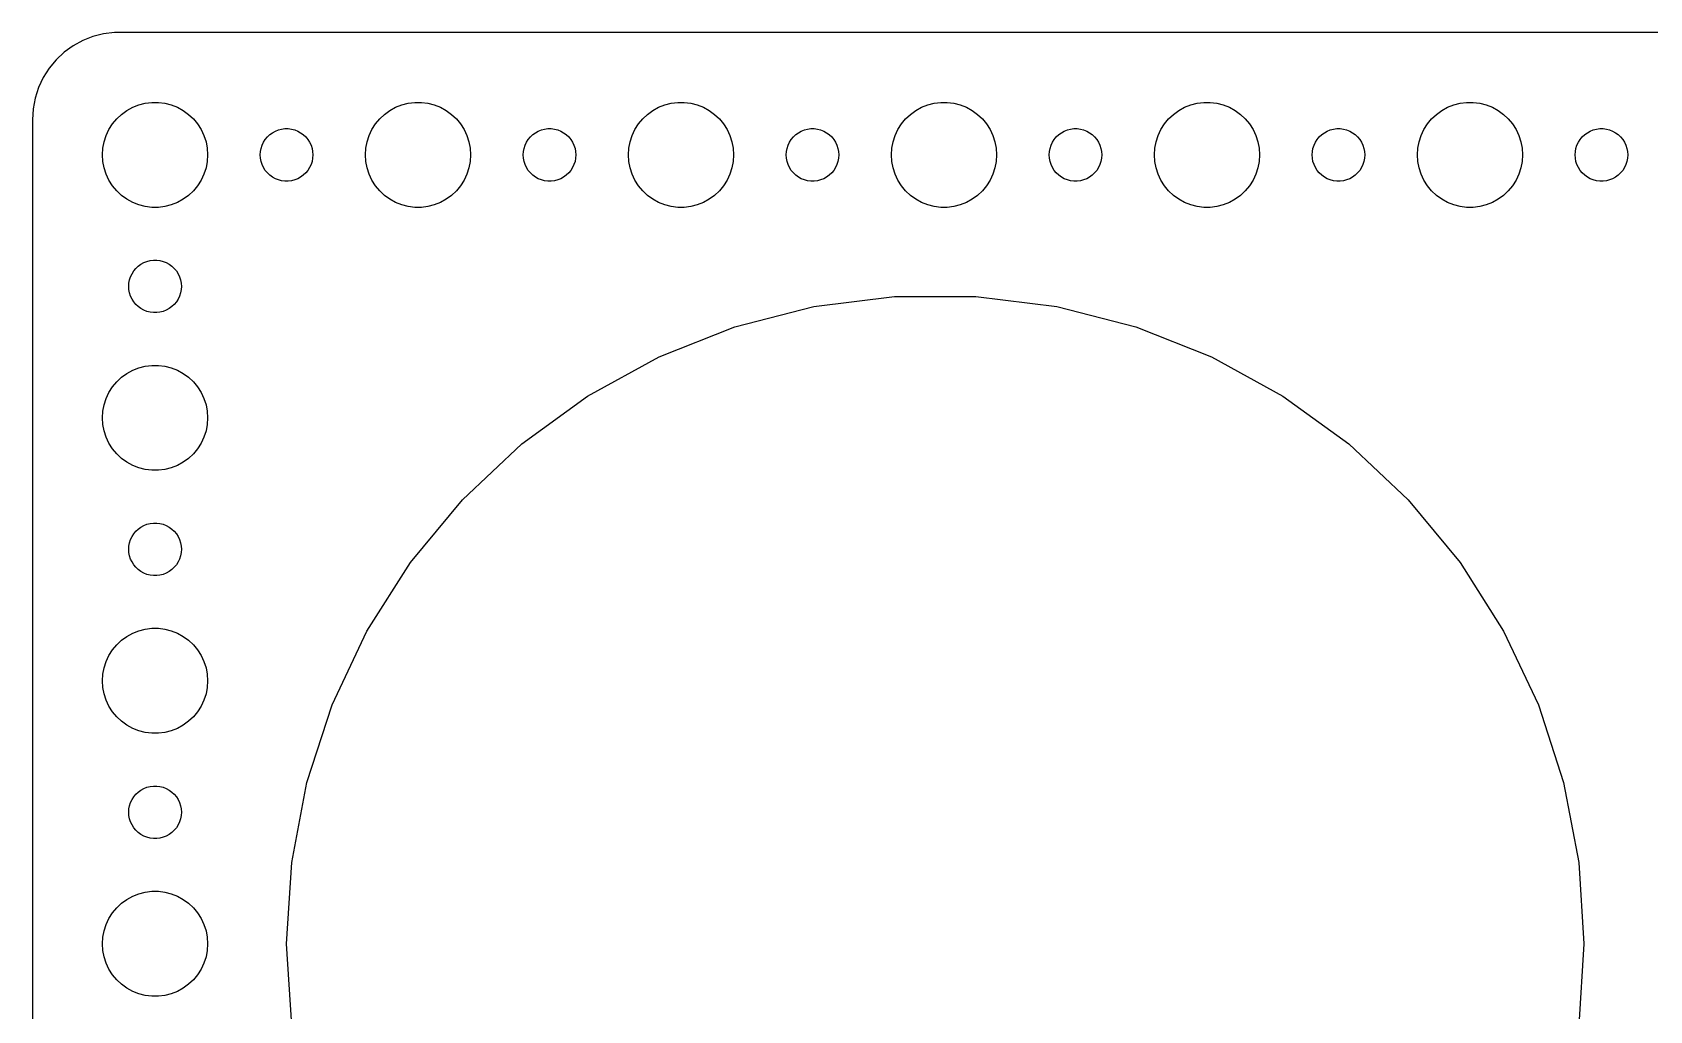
# Model space of a CAD drawing. Header units: metres. Extents: x -210 to 210, y -52 to 52.
# Drawn here: x -209.5 to -117.2, y -3.8 to 52 of the extents above; entities that cross this region are included whole.
import ezdxf

# ---------------------------------------------------------------- set-up
doc = ezdxf.new("R2010")
doc.units = ezdxf.units.M

msp = doc.modelspace()

# ---------------------------------------------------------------- linework, layer by layer
for p, q in [((-206.045, 51.7553), (-206.629, 51.5241)), ((-205.437, 51.9114), (-206.045, 51.7553)), ((-204.814, 51.9901), (-205.437, 51.9114)), ((204.814, 51.9901), (-204.814, 51.9901)), ((-207.687, 50.8526), (-208.145, 50.4227)), ((-207.179, 51.2216), (-207.687, 50.8526)), ((-206.629, 51.5241), (-207.179, 51.2216)), ((-208.545, 49.9389), (-208.882, 49.4088)), ((-208.145, 50.4227), (-208.545, 49.9389)), ((-208.882, 49.4088), (-209.149, 48.8406)), ((-209.343, 48.2434), (-209.461, 47.6267)), ((-209.149, 48.8406), (-209.343, 48.2434)), ((-203.062, 47.9469), (-202.688, 47.9941)), ((-202.688, 47.9941), (-202.312, 47.9941)), ((-202.312, 47.9941), (-201.938, 47.9469)), ((-188.062, 47.9469), (-187.688, 47.9941)), ((-187.688, 47.9941), (-187.312, 47.9941)), ((-187.312, 47.9941), (-186.938, 47.9469)), ((-173.062, 47.9469), (-172.688, 47.9941)), ((-172.688, 47.9941), (-172.312, 47.9941)), ((-172.312, 47.9941), (-171.938, 47.9469)), ((-158.062, 47.9469), (-157.688, 47.9941)), ((-157.688, 47.9941), (-157.312, 47.9941)), ((-157.312, 47.9941), (-156.938, 47.9469)), ((-143.062, 47.9469), (-142.688, 47.9941)), ((-142.688, 47.9941), (-142.312, 47.9941)), ((-142.312, 47.9941), (-141.938, 47.9469)), ((-128.062, 47.9469), (-127.688, 47.9941)), ((-127.688, 47.9941), (-127.312, 47.9941)), ((-127.312, 47.9941), (-126.938, 47.9469)), ((-209.461, 47.6267), (-209.5, 47)), ((-204.927, 46.7634), (-204.687, 47.0536)), ((-204.687, 47.0536), (-204.412, 47.3115)), ((-204.412, 47.3115), (-204.107, 47.533)), ((-204.107, 47.533), (-203.777, 47.7145)), ((-203.777, 47.7145), (-203.427, 47.8532)), ((-203.427, 47.8532), (-203.062, 47.9469)), ((-201.938, 47.9469), (-201.573, 47.8532)), ((-201.573, 47.8532), (-201.223, 47.7145)), ((-201.223, 47.7145), (-200.893, 47.533)), ((-200.893, 47.533), (-200.588, 47.3115)), ((-200.588, 47.3115), (-200.313, 47.0536)), ((-200.313, 47.0536), (-200.073, 46.7634)), ((-189.927, 46.7634), (-189.687, 47.0536)), ((-189.687, 47.0536), (-189.412, 47.3115)), ((-189.412, 47.3115), (-189.107, 47.533)), ((-189.107, 47.533), (-188.777, 47.7145)), ((-188.777, 47.7145), (-188.427, 47.8532)), ((-188.427, 47.8532), (-188.062, 47.9469)), ((-186.938, 47.9469), (-186.573, 47.8532)), ((-186.573, 47.8532), (-186.223, 47.7145)), ((-186.223, 47.7145), (-185.893, 47.533)), ((-185.893, 47.533), (-185.588, 47.3115)), ((-185.588, 47.3115), (-185.313, 47.0536)), ((-185.313, 47.0536), (-185.073, 46.7634)), ((-174.927, 46.7634), (-174.687, 47.0536)), ((-174.687, 47.0536), (-174.412, 47.3115)), ((-174.412, 47.3115), (-174.107, 47.533)), ((-174.107, 47.533), (-173.777, 47.7145)), ((-173.777, 47.7145), (-173.427, 47.8532)), ((-173.427, 47.8532), (-173.062, 47.9469)), ((-171.938, 47.9469), (-171.573, 47.8532)), ((-171.573, 47.8532), (-171.223, 47.7145)), ((-171.223, 47.7145), (-170.893, 47.533)), ((-170.893, 47.533), (-170.588, 47.3115)), ((-170.588, 47.3115), (-170.313, 47.0536)), ((-170.313, 47.0536), (-170.073, 46.7634)), ((-159.927, 46.7634), (-159.687, 47.0536)), ((-159.687, 47.0536), (-159.412, 47.3115)), ((-159.412, 47.3115), (-159.107, 47.533)), ((-159.107, 47.533), (-158.777, 47.7145)), ((-158.777, 47.7145), (-158.427, 47.8532)), ((-158.427, 47.8532), (-158.062, 47.9469)), ((-156.938, 47.9469), (-156.573, 47.8532)), ((-156.573, 47.8532), (-156.223, 47.7145)), ((-156.223, 47.7145), (-155.893, 47.533)), ((-155.893, 47.533), (-155.588, 47.3115)), ((-155.588, 47.3115), (-155.313, 47.0536)), ((-155.313, 47.0536), (-155.073, 46.7634)), ((-144.927, 46.7634), (-144.687, 47.0536)), ((-144.687, 47.0536), (-144.412, 47.3115)), ((-144.412, 47.3115), (-144.107, 47.533)), ((-144.107, 47.533), (-143.777, 47.7145)), ((-143.777, 47.7145), (-143.427, 47.8532)), ((-143.427, 47.8532), (-143.062, 47.9469)), ((-141.938, 47.9469), (-141.573, 47.8532)), ((-141.573, 47.8532), (-141.223, 47.7145)), ((-141.223, 47.7145), (-140.893, 47.533)), ((-140.893, 47.533), (-140.588, 47.3115)), ((-140.588, 47.3115), (-140.313, 47.0536)), ((-140.313, 47.0536), (-140.073, 46.7634)), ((-129.927, 46.7634), (-129.687, 47.0536)), ((-129.687, 47.0536), (-129.412, 47.3115)), ((-129.412, 47.3115), (-129.107, 47.533)), ((-129.107, 47.533), (-128.777, 47.7145)), ((-128.777, 47.7145), (-128.427, 47.8532)), ((-128.427, 47.8532), (-128.062, 47.9469)), ((-126.938, 47.9469), (-126.573, 47.8532)), ((-126.573, 47.8532), (-126.223, 47.7145)), ((-126.223, 47.7145), (-125.893, 47.533)), ((-125.893, 47.533), (-125.588, 47.3115)), ((-125.588, 47.3115), (-125.313, 47.0536)), ((-125.313, 47.0536), (-125.073, 46.7634)), ((-209.5, 47), (-209.5, -47)), ((-205.289, 46.1044), (-205.129, 46.4453)), ((-205.129, 46.4453), (-204.927, 46.7634)), ((-200.073, 46.7634), (-199.871, 46.4453)), ((-199.871, 46.4453), (-199.711, 46.1044)), ((-196.093, 46.0268), (-195.956, 46.1558)), ((-195.956, 46.1558), (-195.804, 46.2665)), ((-195.804, 46.2665), (-195.639, 46.3572)), ((-195.639, 46.3572), (-195.464, 46.4266)), ((-195.464, 46.4266), (-195.281, 46.4734)), ((-195.281, 46.4734), (-195.094, 46.497)), ((-195.094, 46.497), (-194.906, 46.497)), ((-194.906, 46.497), (-194.719, 46.4734)), ((-194.719, 46.4734), (-194.536, 46.4266)), ((-194.536, 46.4266), (-194.361, 46.3572)), ((-194.361, 46.3572), (-194.196, 46.2665)), ((-194.196, 46.2665), (-194.044, 46.1558)), ((-194.044, 46.1558), (-193.907, 46.0268)), ((-190.289, 46.1044), (-190.129, 46.4453)), ((-190.129, 46.4453), (-189.927, 46.7634)), ((-185.073, 46.7634), (-184.871, 46.4453)), ((-184.871, 46.4453), (-184.711, 46.1044)), ((-181.093, 46.0268), (-180.956, 46.1558)), ((-180.956, 46.1558), (-180.804, 46.2665)), ((-180.804, 46.2665), (-180.639, 46.3572)), ((-180.639, 46.3572), (-180.464, 46.4266)), ((-180.464, 46.4266), (-180.281, 46.4734)), ((-180.281, 46.4734), (-180.094, 46.497)), ((-180.094, 46.497), (-179.906, 46.497)), ((-179.906, 46.497), (-179.719, 46.4734)), ((-179.719, 46.4734), (-179.536, 46.4266)), ((-179.536, 46.4266), (-179.361, 46.3572)), ((-179.361, 46.3572), (-179.196, 46.2665)), ((-179.196, 46.2665), (-179.044, 46.1558)), ((-179.044, 46.1558), (-178.907, 46.0268)), ((-175.289, 46.1044), (-175.129, 46.4453)), ((-175.129, 46.4453), (-174.927, 46.7634)), ((-170.073, 46.7634), (-169.871, 46.4453)), ((-169.871, 46.4453), (-169.711, 46.1044)), ((-166.093, 46.0268), (-165.956, 46.1558)), ((-165.956, 46.1558), (-165.804, 46.2665)), ((-165.804, 46.2665), (-165.639, 46.3572)), ((-165.639, 46.3572), (-165.464, 46.4266)), ((-165.464, 46.4266), (-165.281, 46.4734)), ((-165.281, 46.4734), (-165.094, 46.497)), ((-165.094, 46.497), (-164.906, 46.497)), ((-164.906, 46.497), (-164.719, 46.4734)), ((-164.719, 46.4734), (-164.536, 46.4266)), ((-164.536, 46.4266), (-164.361, 46.3572)), ((-164.361, 46.3572), (-164.196, 46.2665)), ((-164.196, 46.2665), (-164.044, 46.1558)), ((-164.044, 46.1558), (-163.907, 46.0268)), ((-160.289, 46.1044), (-160.129, 46.4453)), ((-160.129, 46.4453), (-159.927, 46.7634)), ((-155.073, 46.7634), (-154.871, 46.4453)), ((-154.871, 46.4453), (-154.711, 46.1044)), ((-151.093, 46.0268), (-150.956, 46.1558)), ((-150.956, 46.1558), (-150.804, 46.2665)), ((-150.804, 46.2665), (-150.639, 46.3572)), ((-150.639, 46.3572), (-150.464, 46.4266)), ((-150.464, 46.4266), (-150.281, 46.4734)), ((-150.281, 46.4734), (-150.094, 46.497)), ((-150.094, 46.497), (-149.906, 46.497)), ((-149.906, 46.497), (-149.719, 46.4734)), ((-149.719, 46.4734), (-149.536, 46.4266)), ((-149.536, 46.4266), (-149.361, 46.3572)), ((-149.361, 46.3572), (-149.196, 46.2665)), ((-149.196, 46.2665), (-149.044, 46.1558)), ((-149.044, 46.1558), (-148.907, 46.0268)), ((-145.289, 46.1044), (-145.129, 46.4453)), ((-145.129, 46.4453), (-144.927, 46.7634)), ((-140.073, 46.7634), (-139.871, 46.4453)), ((-139.871, 46.4453), (-139.711, 46.1044)), ((-136.093, 46.0268), (-135.956, 46.1558)), ((-135.956, 46.1558), (-135.804, 46.2665)), ((-135.804, 46.2665), (-135.639, 46.3572)), ((-135.639, 46.3572), (-135.464, 46.4266)), ((-135.464, 46.4266), (-135.281, 46.4734)), ((-135.281, 46.4734), (-135.094, 46.497)), ((-135.094, 46.497), (-134.906, 46.497)), ((-134.906, 46.497), (-134.719, 46.4734)), ((-134.719, 46.4734), (-134.536, 46.4266)), ((-134.536, 46.4266), (-134.361, 46.3572)), ((-134.361, 46.3572), (-134.196, 46.2665)), ((-134.196, 46.2665), (-134.044, 46.1558)), ((-134.044, 46.1558), (-133.907, 46.0268)), ((-130.289, 46.1044), (-130.129, 46.4453)), ((-130.129, 46.4453), (-129.927, 46.7634)), ((-125.073, 46.7634), (-124.871, 46.4453)), ((-124.871, 46.4453), (-124.711, 46.1044)), ((-121.093, 46.0268), (-120.956, 46.1558)), ((-120.956, 46.1558), (-120.804, 46.2665)), ((-120.804, 46.2665), (-120.639, 46.3572)), ((-120.639, 46.3572), (-120.464, 46.4266)), ((-120.464, 46.4266), (-120.281, 46.4734)), ((-120.281, 46.4734), (-120.094, 46.497)), ((-120.094, 46.497), (-119.906, 46.497)), ((-119.906, 46.497), (-119.719, 46.4734)), ((-119.719, 46.4734), (-119.536, 46.4266)), ((-119.536, 46.4266), (-119.361, 46.3572)), ((-119.361, 46.3572), (-119.196, 46.2665)), ((-119.196, 46.2665), (-119.044, 46.1558)), ((-119.044, 46.1558), (-118.907, 46.0268)), ((-205.5, 45), (-205.476, 45.376)), ((-205.476, 45.376), (-205.406, 45.7461)), ((-205.406, 45.7461), (-205.289, 46.1044)), ((-199.711, 46.1044), (-199.594, 45.7461)), ((-199.594, 45.7461), (-199.524, 45.376)), ((-199.524, 45.376), (-199.5, 45)), ((-196.488, 45.188), (-196.453, 45.373)), ((-196.453, 45.373), (-196.395, 45.5522)), ((-196.395, 45.5522), (-196.314, 45.7226)), ((-196.314, 45.7226), (-196.214, 45.8817)), ((-196.214, 45.8817), (-196.093, 46.0268)), ((-193.907, 46.0268), (-193.786, 45.8817)), ((-193.786, 45.8817), (-193.686, 45.7226)), ((-193.686, 45.7226), (-193.605, 45.5522)), ((-193.605, 45.5522), (-193.547, 45.373)), ((-193.547, 45.373), (-193.512, 45.188)), ((-190.5, 45), (-190.476, 45.376)), ((-190.476, 45.376), (-190.406, 45.7461)), ((-190.406, 45.7461), (-190.289, 46.1044)), ((-184.711, 46.1044), (-184.594, 45.7461)), ((-184.594, 45.7461), (-184.524, 45.376)), ((-184.524, 45.376), (-184.5, 45)), ((-181.488, 45.188), (-181.453, 45.373)), ((-181.453, 45.373), (-181.395, 45.5522)), ((-181.395, 45.5522), (-181.314, 45.7226)), ((-181.314, 45.7226), (-181.214, 45.8817)), ((-181.214, 45.8817), (-181.093, 46.0268)), ((-178.907, 46.0268), (-178.786, 45.8817)), ((-178.786, 45.8817), (-178.686, 45.7226)), ((-178.686, 45.7226), (-178.605, 45.5522)), ((-178.605, 45.5522), (-178.547, 45.373)), ((-178.547, 45.373), (-178.512, 45.188)), ((-175.5, 45), (-175.476, 45.376)), ((-175.476, 45.376), (-175.406, 45.7461)), ((-175.406, 45.7461), (-175.289, 46.1044)), ((-169.711, 46.1044), (-169.594, 45.7461)), ((-169.594, 45.7461), (-169.524, 45.376)), ((-169.524, 45.376), (-169.5, 45)), ((-166.488, 45.188), (-166.453, 45.373)), ((-166.453, 45.373), (-166.395, 45.5522)), ((-166.395, 45.5522), (-166.314, 45.7226)), ((-166.314, 45.7226), (-166.214, 45.8817)), ((-166.214, 45.8817), (-166.093, 46.0268)), ((-163.907, 46.0268), (-163.786, 45.8817)), ((-163.786, 45.8817), (-163.686, 45.7226)), ((-163.686, 45.7226), (-163.605, 45.5522)), ((-163.605, 45.5522), (-163.547, 45.373)), ((-163.547, 45.373), (-163.512, 45.188)), ((-160.5, 45), (-160.476, 45.376)), ((-160.476, 45.376), (-160.406, 45.7461)), ((-160.406, 45.7461), (-160.289, 46.1044)), ((-154.711, 46.1044), (-154.594, 45.7461)), ((-154.594, 45.7461), (-154.524, 45.376)), ((-154.524, 45.376), (-154.5, 45)), ((-151.488, 45.188), (-151.453, 45.373)), ((-151.453, 45.373), (-151.395, 45.5522)), ((-151.395, 45.5522), (-151.314, 45.7226)), ((-151.314, 45.7226), (-151.214, 45.8817)), ((-151.214, 45.8817), (-151.093, 46.0268)), ((-148.907, 46.0268), (-148.786, 45.8817)), ((-148.786, 45.8817), (-148.686, 45.7226)), ((-148.686, 45.7226), (-148.605, 45.5522)), ((-148.605, 45.5522), (-148.547, 45.373)), ((-148.547, 45.373), (-148.512, 45.188)), ((-145.5, 45), (-145.476, 45.376)), ((-145.476, 45.376), (-145.406, 45.7461)), ((-145.406, 45.7461), (-145.289, 46.1044)), ((-139.711, 46.1044), (-139.594, 45.7461)), ((-139.594, 45.7461), (-139.524, 45.376)), ((-139.524, 45.376), (-139.5, 45)), ((-136.488, 45.188), (-136.453, 45.373)), ((-136.453, 45.373), (-136.395, 45.5522)), ((-136.395, 45.5522), (-136.314, 45.7226)), ((-136.314, 45.7226), (-136.214, 45.8817)), ((-136.214, 45.8817), (-136.093, 46.0268)), ((-133.907, 46.0268), (-133.786, 45.8817)), ((-133.786, 45.8817), (-133.686, 45.7226)), ((-133.686, 45.7226), (-133.605, 45.5522)), ((-133.605, 45.5522), (-133.547, 45.373)), ((-133.547, 45.373), (-133.512, 45.188)), ((-130.5, 45), (-130.476, 45.376)), ((-130.476, 45.376), (-130.406, 45.7461)), ((-130.406, 45.7461), (-130.289, 46.1044)), ((-124.711, 46.1044), (-124.594, 45.7461)), ((-124.594, 45.7461), (-124.524, 45.376)), ((-124.524, 45.376), (-124.5, 45)), ((-121.488, 45.188), (-121.453, 45.373)), ((-121.453, 45.373), (-121.395, 45.5522)), ((-121.395, 45.5522), (-121.314, 45.7226)), ((-121.314, 45.7226), (-121.214, 45.8817)), ((-121.214, 45.8817), (-121.093, 46.0268)), ((-118.907, 46.0268), (-118.786, 45.8817)), ((-118.786, 45.8817), (-118.686, 45.7226)), ((-118.686, 45.7226), (-118.605, 45.5522)), ((-118.605, 45.5522), (-118.547, 45.373)), ((-118.547, 45.373), (-118.512, 45.188)), ((-205.476, 44.624), (-205.5, 45)), ((-205.406, 44.2539), (-205.476, 44.624)), ((-199.524, 44.624), (-199.594, 44.2539)), ((-199.5, 45), (-199.524, 44.624)), ((-196.5, 45), (-196.488, 45.188)), ((-196.488, 44.812), (-196.5, 45)), ((-196.453, 44.627), (-196.488, 44.812)), ((-196.395, 44.4478), (-196.453, 44.627)), ((-196.314, 44.2774), (-196.395, 44.4478)), ((-193.605, 44.4478), (-193.686, 44.2774)), ((-193.547, 44.627), (-193.605, 44.4478)), ((-193.512, 44.812), (-193.547, 44.627)), ((-193.512, 45.188), (-193.5, 45)), ((-193.5, 45), (-193.512, 44.812)), ((-190.476, 44.624), (-190.5, 45)), ((-190.406, 44.2539), (-190.476, 44.624)), ((-184.524, 44.624), (-184.594, 44.2539)), ((-184.5, 45), (-184.524, 44.624)), ((-181.5, 45), (-181.488, 45.188)), ((-181.488, 44.812), (-181.5, 45)), ((-181.453, 44.627), (-181.488, 44.812)), ((-181.395, 44.4478), (-181.453, 44.627)), ((-181.314, 44.2774), (-181.395, 44.4478)), ((-178.605, 44.4478), (-178.686, 44.2774)), ((-178.547, 44.627), (-178.605, 44.4478)), ((-178.512, 44.812), (-178.547, 44.627)), ((-178.512, 45.188), (-178.5, 45)), ((-178.5, 45), (-178.512, 44.812)), ((-175.476, 44.624), (-175.5, 45)), ((-175.406, 44.2539), (-175.476, 44.624)), ((-169.524, 44.624), (-169.594, 44.2539)), ((-169.5, 45), (-169.524, 44.624)), ((-166.5, 45), (-166.488, 45.188)), ((-166.488, 44.812), (-166.5, 45)), ((-166.453, 44.627), (-166.488, 44.812)), ((-166.395, 44.4478), (-166.453, 44.627)), ((-166.314, 44.2774), (-166.395, 44.4478)), ((-163.605, 44.4478), (-163.686, 44.2774)), ((-163.547, 44.627), (-163.605, 44.4478)), ((-163.512, 44.812), (-163.547, 44.627)), ((-163.512, 45.188), (-163.5, 45)), ((-163.5, 45), (-163.512, 44.812)), ((-160.476, 44.624), (-160.5, 45)), ((-160.406, 44.2539), (-160.476, 44.624)), ((-154.524, 44.624), (-154.594, 44.2539)), ((-154.5, 45), (-154.524, 44.624)), ((-151.5, 45), (-151.488, 45.188)), ((-151.488, 44.812), (-151.5, 45)), ((-151.453, 44.627), (-151.488, 44.812)), ((-151.395, 44.4478), (-151.453, 44.627)), ((-151.314, 44.2774), (-151.395, 44.4478)), ((-148.605, 44.4478), (-148.686, 44.2774)), ((-148.547, 44.627), (-148.605, 44.4478)), ((-148.512, 44.812), (-148.547, 44.627)), ((-148.512, 45.188), (-148.5, 45)), ((-148.5, 45), (-148.512, 44.812)), ((-145.476, 44.624), (-145.5, 45)), ((-145.406, 44.2539), (-145.476, 44.624)), ((-139.524, 44.624), (-139.594, 44.2539)), ((-139.5, 45), (-139.524, 44.624)), ((-136.5, 45), (-136.488, 45.188)), ((-136.488, 44.812), (-136.5, 45)), ((-136.453, 44.627), (-136.488, 44.812)), ((-136.395, 44.4478), (-136.453, 44.627)), ((-136.314, 44.2774), (-136.395, 44.4478)), ((-133.605, 44.4478), (-133.686, 44.2774)), ((-133.547, 44.627), (-133.605, 44.4478)), ((-133.512, 44.812), (-133.547, 44.627)), ((-133.512, 45.188), (-133.5, 45)), ((-133.5, 45), (-133.512, 44.812)), ((-130.476, 44.624), (-130.5, 45)), ((-130.406, 44.2539), (-130.476, 44.624)), ((-124.524, 44.624), (-124.594, 44.2539)), ((-124.5, 45), (-124.524, 44.624)), ((-121.5, 45), (-121.488, 45.188)), ((-121.488, 44.812), (-121.5, 45)), ((-121.453, 44.627), (-121.488, 44.812)), ((-121.395, 44.4478), (-121.453, 44.627)), ((-121.314, 44.2774), (-121.395, 44.4478)), ((-118.605, 44.4478), (-118.686, 44.2774)), ((-118.547, 44.627), (-118.605, 44.4478)), ((-118.512, 44.812), (-118.547, 44.627)), ((-118.512, 45.188), (-118.5, 45)), ((-118.5, 45), (-118.512, 44.812)), ((-205.289, 43.8956), (-205.406, 44.2539)), ((-205.129, 43.5547), (-205.289, 43.8956)), ((-204.927, 43.2366), (-205.129, 43.5547)), ((-199.871, 43.5547), (-200.073, 43.2366)), ((-199.711, 43.8956), (-199.871, 43.5547)), ((-199.594, 44.2539), (-199.711, 43.8956)), ((-196.214, 44.1183), (-196.314, 44.2774)), ((-196.093, 43.9732), (-196.214, 44.1183)), ((-195.956, 43.8442), (-196.093, 43.9732)), ((-195.804, 43.7335), (-195.956, 43.8442)), ((-195.639, 43.6428), (-195.804, 43.7335)), ((-195.464, 43.5734), (-195.639, 43.6428)), ((-195.281, 43.5266), (-195.464, 43.5734)), ((-195.094, 43.503), (-195.281, 43.5266)), ((-194.906, 43.503), (-195.094, 43.503)), ((-194.719, 43.5266), (-194.906, 43.503)), ((-194.536, 43.5734), (-194.719, 43.5266)), ((-194.361, 43.6428), (-194.536, 43.5734)), ((-194.196, 43.7335), (-194.361, 43.6428)), ((-194.044, 43.8442), (-194.196, 43.7335)), ((-193.907, 43.9732), (-194.044, 43.8442)), ((-193.786, 44.1183), (-193.907, 43.9732)), ((-193.686, 44.2774), (-193.786, 44.1183)), ((-190.289, 43.8956), (-190.406, 44.2539)), ((-190.129, 43.5547), (-190.289, 43.8956)), ((-189.927, 43.2366), (-190.129, 43.5547)), ((-184.871, 43.5547), (-185.073, 43.2366)), ((-184.711, 43.8956), (-184.871, 43.5547)), ((-184.594, 44.2539), (-184.711, 43.8956)), ((-181.214, 44.1183), (-181.314, 44.2774)), ((-181.093, 43.9732), (-181.214, 44.1183)), ((-180.956, 43.8442), (-181.093, 43.9732)), ((-180.804, 43.7335), (-180.956, 43.8442)), ((-180.639, 43.6428), (-180.804, 43.7335)), ((-180.464, 43.5734), (-180.639, 43.6428)), ((-180.281, 43.5266), (-180.464, 43.5734)), ((-180.094, 43.503), (-180.281, 43.5266)), ((-179.906, 43.503), (-180.094, 43.503)), ((-179.719, 43.5266), (-179.906, 43.503)), ((-179.536, 43.5734), (-179.719, 43.5266)), ((-179.361, 43.6428), (-179.536, 43.5734)), ((-179.196, 43.7335), (-179.361, 43.6428)), ((-179.044, 43.8442), (-179.196, 43.7335)), ((-178.907, 43.9732), (-179.044, 43.8442)), ((-178.786, 44.1183), (-178.907, 43.9732)), ((-178.686, 44.2774), (-178.786, 44.1183)), ((-175.289, 43.8956), (-175.406, 44.2539)), ((-175.129, 43.5547), (-175.289, 43.8956)), ((-174.927, 43.2366), (-175.129, 43.5547)), ((-169.871, 43.5547), (-170.073, 43.2366)), ((-169.711, 43.8956), (-169.871, 43.5547)), ((-169.594, 44.2539), (-169.711, 43.8956)), ((-166.214, 44.1183), (-166.314, 44.2774)), ((-166.093, 43.9732), (-166.214, 44.1183)), ((-165.956, 43.8442), (-166.093, 43.9732)), ((-165.804, 43.7335), (-165.956, 43.8442)), ((-165.639, 43.6428), (-165.804, 43.7335)), ((-165.464, 43.5734), (-165.639, 43.6428)), ((-165.281, 43.5266), (-165.464, 43.5734)), ((-165.094, 43.503), (-165.281, 43.5266)), ((-164.906, 43.503), (-165.094, 43.503)), ((-164.719, 43.5266), (-164.906, 43.503)), ((-164.536, 43.5734), (-164.719, 43.5266)), ((-164.361, 43.6428), (-164.536, 43.5734)), ((-164.196, 43.7335), (-164.361, 43.6428)), ((-164.044, 43.8442), (-164.196, 43.7335)), ((-163.907, 43.9732), (-164.044, 43.8442)), ((-163.786, 44.1183), (-163.907, 43.9732)), ((-163.686, 44.2774), (-163.786, 44.1183)), ((-160.289, 43.8956), (-160.406, 44.2539)), ((-160.129, 43.5547), (-160.289, 43.8956)), ((-159.927, 43.2366), (-160.129, 43.5547)), ((-154.871, 43.5547), (-155.073, 43.2366)), ((-154.711, 43.8956), (-154.871, 43.5547)), ((-154.594, 44.2539), (-154.711, 43.8956)), ((-151.214, 44.1183), (-151.314, 44.2774)), ((-151.093, 43.9732), (-151.214, 44.1183)), ((-150.956, 43.8442), (-151.093, 43.9732)), ((-150.804, 43.7335), (-150.956, 43.8442)), ((-150.639, 43.6428), (-150.804, 43.7335)), ((-150.464, 43.5734), (-150.639, 43.6428)), ((-150.281, 43.5266), (-150.464, 43.5734)), ((-150.094, 43.503), (-150.281, 43.5266)), ((-149.906, 43.503), (-150.094, 43.503)), ((-149.719, 43.5266), (-149.906, 43.503)), ((-149.536, 43.5734), (-149.719, 43.5266)), ((-149.361, 43.6428), (-149.536, 43.5734)), ((-149.196, 43.7335), (-149.361, 43.6428)), ((-149.044, 43.8442), (-149.196, 43.7335)), ((-148.907, 43.9732), (-149.044, 43.8442)), ((-148.786, 44.1183), (-148.907, 43.9732)), ((-148.686, 44.2774), (-148.786, 44.1183)), ((-145.289, 43.8956), (-145.406, 44.2539)), ((-145.129, 43.5547), (-145.289, 43.8956)), ((-144.927, 43.2366), (-145.129, 43.5547)), ((-139.871, 43.5547), (-140.073, 43.2366)), ((-139.711, 43.8956), (-139.871, 43.5547)), ((-139.594, 44.2539), (-139.711, 43.8956)), ((-136.214, 44.1183), (-136.314, 44.2774)), ((-136.093, 43.9732), (-136.214, 44.1183)), ((-135.956, 43.8442), (-136.093, 43.9732)), ((-135.804, 43.7335), (-135.956, 43.8442)), ((-135.639, 43.6428), (-135.804, 43.7335)), ((-135.464, 43.5734), (-135.639, 43.6428)), ((-135.281, 43.5266), (-135.464, 43.5734)), ((-135.094, 43.503), (-135.281, 43.5266)), ((-134.906, 43.503), (-135.094, 43.503)), ((-134.719, 43.5266), (-134.906, 43.503)), ((-134.536, 43.5734), (-134.719, 43.5266)), ((-134.361, 43.6428), (-134.536, 43.5734)), ((-134.196, 43.7335), (-134.361, 43.6428)), ((-134.044, 43.8442), (-134.196, 43.7335)), ((-133.907, 43.9732), (-134.044, 43.8442)), ((-133.786, 44.1183), (-133.907, 43.9732)), ((-133.686, 44.2774), (-133.786, 44.1183)), ((-130.289, 43.8956), (-130.406, 44.2539)), ((-130.129, 43.5547), (-130.289, 43.8956)), ((-129.927, 43.2366), (-130.129, 43.5547)), ((-124.871, 43.5547), (-125.073, 43.2366)), ((-124.711, 43.8956), (-124.871, 43.5547)), ((-124.594, 44.2539), (-124.711, 43.8956)), ((-121.214, 44.1183), (-121.314, 44.2774)), ((-121.093, 43.9732), (-121.214, 44.1183)), ((-120.956, 43.8442), (-121.093, 43.9732)), ((-120.804, 43.7335), (-120.956, 43.8442)), ((-120.639, 43.6428), (-120.804, 43.7335)), ((-120.464, 43.5734), (-120.639, 43.6428)), ((-120.281, 43.5266), (-120.464, 43.5734)), ((-120.094, 43.503), (-120.281, 43.5266)), ((-119.906, 43.503), (-120.094, 43.503)), ((-119.719, 43.5266), (-119.906, 43.503)), ((-119.536, 43.5734), (-119.719, 43.5266)), ((-119.361, 43.6428), (-119.536, 43.5734)), ((-119.196, 43.7335), (-119.361, 43.6428)), ((-119.044, 43.8442), (-119.196, 43.7335)), ((-118.907, 43.9732), (-119.044, 43.8442)), ((-118.786, 44.1183), (-118.907, 43.9732)), ((-118.686, 44.2774), (-118.786, 44.1183)), ((-204.687, 42.9464), (-204.927, 43.2366)), ((-204.412, 42.6885), (-204.687, 42.9464)), ((-204.107, 42.467), (-204.412, 42.6885)), ((-203.777, 42.2855), (-204.107, 42.467)), ((-200.893, 42.467), (-201.223, 42.2855)), ((-200.588, 42.6885), (-200.893, 42.467)), ((-200.313, 42.9464), (-200.588, 42.6885)), ((-200.073, 43.2366), (-200.313, 42.9464)), ((-189.687, 42.9464), (-189.927, 43.2366)), ((-189.412, 42.6885), (-189.687, 42.9464)), ((-189.107, 42.467), (-189.412, 42.6885)), ((-188.777, 42.2855), (-189.107, 42.467)), ((-185.893, 42.467), (-186.223, 42.2855)), ((-185.588, 42.6885), (-185.893, 42.467)), ((-185.313, 42.9464), (-185.588, 42.6885)), ((-185.073, 43.2366), (-185.313, 42.9464)), ((-174.687, 42.9464), (-174.927, 43.2366)), ((-174.412, 42.6885), (-174.687, 42.9464)), ((-174.107, 42.467), (-174.412, 42.6885)), ((-173.777, 42.2855), (-174.107, 42.467)), ((-170.893, 42.467), (-171.223, 42.2855)), ((-170.588, 42.6885), (-170.893, 42.467)), ((-170.313, 42.9464), (-170.588, 42.6885)), ((-170.073, 43.2366), (-170.313, 42.9464)), ((-159.687, 42.9464), (-159.927, 43.2366)), ((-159.412, 42.6885), (-159.687, 42.9464)), ((-159.107, 42.467), (-159.412, 42.6885)), ((-158.777, 42.2855), (-159.107, 42.467)), ((-155.893, 42.467), (-156.223, 42.2855)), ((-155.588, 42.6885), (-155.893, 42.467)), ((-155.313, 42.9464), (-155.588, 42.6885)), ((-155.073, 43.2366), (-155.313, 42.9464)), ((-144.687, 42.9464), (-144.927, 43.2366)), ((-144.412, 42.6885), (-144.687, 42.9464)), ((-144.107, 42.467), (-144.412, 42.6885)), ((-143.777, 42.2855), (-144.107, 42.467)), ((-140.893, 42.467), (-141.223, 42.2855)), ((-140.588, 42.6885), (-140.893, 42.467)), ((-140.313, 42.9464), (-140.588, 42.6885)), ((-140.073, 43.2366), (-140.313, 42.9464)), ((-129.687, 42.9464), (-129.927, 43.2366)), ((-129.412, 42.6885), (-129.687, 42.9464)), ((-129.107, 42.467), (-129.412, 42.6885)), ((-128.777, 42.2855), (-129.107, 42.467)), ((-125.893, 42.467), (-126.223, 42.2855)), ((-125.588, 42.6885), (-125.893, 42.467)), ((-125.313, 42.9464), (-125.588, 42.6885)), ((-125.073, 43.2366), (-125.313, 42.9464)), ((-203.427, 42.1468), (-203.777, 42.2855)), ((-203.062, 42.0531), (-203.427, 42.1468)), ((-202.688, 42.0059), (-203.062, 42.0531)), ((-202.312, 42.0059), (-202.688, 42.0059)), ((-201.938, 42.0531), (-202.312, 42.0059)), ((-201.573, 42.1468), (-201.938, 42.0531)), ((-201.223, 42.2855), (-201.573, 42.1468)), ((-188.427, 42.1468), (-188.777, 42.2855)), ((-188.062, 42.0531), (-188.427, 42.1468)), ((-187.688, 42.0059), (-188.062, 42.0531)), ((-187.312, 42.0059), (-187.688, 42.0059)), ((-186.938, 42.0531), (-187.312, 42.0059)), ((-186.573, 42.1468), (-186.938, 42.0531)), ((-186.223, 42.2855), (-186.573, 42.1468)), ((-173.427, 42.1468), (-173.777, 42.2855)), ((-173.062, 42.0531), (-173.427, 42.1468)), ((-172.688, 42.0059), (-173.062, 42.0531)), ((-172.312, 42.0059), (-172.688, 42.0059)), ((-171.938, 42.0531), (-172.312, 42.0059)), ((-171.573, 42.1468), (-171.938, 42.0531)), ((-171.223, 42.2855), (-171.573, 42.1468)), ((-158.427, 42.1468), (-158.777, 42.2855)), ((-158.062, 42.0531), (-158.427, 42.1468)), ((-157.688, 42.0059), (-158.062, 42.0531)), ((-157.312, 42.0059), (-157.688, 42.0059)), ((-156.938, 42.0531), (-157.312, 42.0059)), ((-156.573, 42.1468), (-156.938, 42.0531)), ((-156.223, 42.2855), (-156.573, 42.1468)), ((-143.427, 42.1468), (-143.777, 42.2855)), ((-143.062, 42.0531), (-143.427, 42.1468)), ((-142.688, 42.0059), (-143.062, 42.0531)), ((-142.312, 42.0059), (-142.688, 42.0059)), ((-141.938, 42.0531), (-142.312, 42.0059)), ((-141.573, 42.1468), (-141.938, 42.0531)), ((-141.223, 42.2855), (-141.573, 42.1468)), ((-128.427, 42.1468), (-128.777, 42.2855)), ((-128.062, 42.0531), (-128.427, 42.1468)), ((-127.688, 42.0059), (-128.062, 42.0531)), ((-127.312, 42.0059), (-127.688, 42.0059)), ((-126.938, 42.0531), (-127.312, 42.0059)), ((-126.573, 42.1468), (-126.938, 42.0531)), ((-126.223, 42.2855), (-126.573, 42.1468)), ((-203.456, 38.6558), (-203.304, 38.7665)), ((-203.304, 38.7665), (-203.139, 38.8572)), ((-203.139, 38.8572), (-202.964, 38.9266)), ((-202.964, 38.9266), (-202.781, 38.9734)), ((-202.781, 38.9734), (-202.594, 38.997)), ((-202.594, 38.997), (-202.406, 38.997)), ((-202.406, 38.997), (-202.219, 38.9734)), ((-202.219, 38.9734), (-202.036, 38.9266)), ((-202.036, 38.9266), (-201.861, 38.8572)), ((-201.861, 38.8572), (-201.696, 38.7665)), ((-201.696, 38.7665), (-201.544, 38.6558)), ((-203.988, 37.688), (-203.953, 37.873)), ((-203.953, 37.873), (-203.895, 38.0522)), ((-203.895, 38.0522), (-203.814, 38.2226)), ((-203.814, 38.2226), (-203.714, 38.3817)), ((-203.714, 38.3817), (-203.593, 38.5268)), ((-203.593, 38.5268), (-203.456, 38.6558)), ((-201.544, 38.6558), (-201.407, 38.5268)), ((-201.407, 38.5268), (-201.286, 38.3817)), ((-201.286, 38.3817), (-201.186, 38.2226)), ((-201.186, 38.2226), (-201.105, 38.0522)), ((-201.105, 38.0522), (-201.047, 37.873)), ((-201.047, 37.873), (-201.012, 37.688)), ((-204, 37.5), (-203.988, 37.688)), ((-203.988, 37.312), (-204, 37.5)), ((-203.953, 37.127), (-203.988, 37.312)), ((-203.895, 36.9478), (-203.953, 37.127)), ((-203.814, 36.7774), (-203.895, 36.9478)), ((-201.105, 36.9478), (-201.186, 36.7774)), ((-201.047, 37.127), (-201.105, 36.9478)), ((-201.012, 37.312), (-201.047, 37.127)), ((-201.012, 37.688), (-201, 37.5)), ((-201, 37.5), (-201.012, 37.312)), ((-164.933, 36.3446), (-160.323, 36.927)), ((-160.323, 36.927), (-155.677, 36.927)), ((-155.677, 36.927), (-151.067, 36.3446)), ((-203.714, 36.6183), (-203.814, 36.7774)), ((-203.593, 36.4732), (-203.714, 36.6183)), ((-203.456, 36.3442), (-203.593, 36.4732)), ((-203.304, 36.2335), (-203.456, 36.3442)), ((-203.139, 36.1428), (-203.304, 36.2335)), ((-202.964, 36.0734), (-203.139, 36.1428)), ((-202.781, 36.0266), (-202.964, 36.0734)), ((-202.594, 36.003), (-202.781, 36.0266)), ((-202.406, 36.003), (-202.594, 36.003)), ((-202.219, 36.0266), (-202.406, 36.003)), ((-202.036, 36.0734), (-202.219, 36.0266)), ((-201.861, 36.1428), (-202.036, 36.0734)), ((-201.696, 36.2335), (-201.861, 36.1428)), ((-201.544, 36.3442), (-201.696, 36.2335)), ((-201.407, 36.4732), (-201.544, 36.3442)), ((-201.286, 36.6183), (-201.407, 36.4732)), ((-201.186, 36.7774), (-201.286, 36.6183)), ((-169.434, 35.1891), (-164.933, 36.3446)), ((-151.067, 36.3446), (-146.566, 35.1891)), ((-173.754, 33.4786), (-169.434, 35.1891)), ((-146.566, 35.1891), (-142.246, 33.4786)), ((-177.826, 31.2401), (-173.754, 33.4786)), ((-142.246, 33.4786), (-138.174, 31.2401)), ((-204.687, 32.0536), (-204.412, 32.3115)), ((-204.412, 32.3115), (-204.107, 32.533)), ((-204.107, 32.533), (-203.777, 32.7145)), ((-203.777, 32.7145), (-203.427, 32.8532)), ((-203.427, 32.8532), (-203.062, 32.9469)), ((-203.062, 32.9469), (-202.688, 32.9941)), ((-202.688, 32.9941), (-202.312, 32.9941)), ((-202.312, 32.9941), (-201.938, 32.9469)), ((-201.938, 32.9469), (-201.573, 32.8532)), ((-201.573, 32.8532), (-201.223, 32.7145)), ((-201.223, 32.7145), (-200.893, 32.533)), ((-200.893, 32.533), (-200.588, 32.3115)), ((-200.588, 32.3115), (-200.313, 32.0536)), ((-205.289, 31.1044), (-205.129, 31.4453)), ((-205.129, 31.4453), (-204.927, 31.7634)), ((-204.927, 31.7634), (-204.687, 32.0536)), ((-200.313, 32.0536), (-200.073, 31.7634)), ((-200.073, 31.7634), (-199.871, 31.4453)), ((-199.871, 31.4453), (-199.711, 31.1044)), ((-205.476, 30.376), (-205.406, 30.7461)), ((-205.406, 30.7461), (-205.289, 31.1044)), ((-199.711, 31.1044), (-199.594, 30.7461)), ((-199.594, 30.7461), (-199.524, 30.376)), ((-181.585, 28.509), (-177.826, 31.2401)), ((-138.174, 31.2401), (-134.415, 28.509)), ((-205.5, 30), (-205.476, 30.376)), ((-205.476, 29.624), (-205.5, 30)), ((-205.406, 29.2539), (-205.476, 29.624)), ((-199.524, 29.624), (-199.594, 29.2539)), ((-199.524, 30.376), (-199.5, 30)), ((-199.5, 30), (-199.524, 29.624)), ((-205.289, 28.8956), (-205.406, 29.2539)), ((-205.129, 28.5547), (-205.289, 28.8956)), ((-199.711, 28.8956), (-199.871, 28.5547)), ((-199.594, 29.2539), (-199.711, 28.8956)), ((-204.927, 28.2366), (-205.129, 28.5547)), ((-204.687, 27.9464), (-204.927, 28.2366)), ((-204.412, 27.6884), (-204.687, 27.9464)), ((-204.107, 27.467), (-204.412, 27.6884)), ((-200.588, 27.6884), (-200.893, 27.467)), ((-200.313, 27.9464), (-200.588, 27.6884)), ((-200.073, 28.2366), (-200.313, 27.9464)), ((-199.871, 28.5547), (-200.073, 28.2366)), ((-184.972, 25.3282), (-181.585, 28.509)), ((-134.415, 28.509), (-131.028, 25.3282)), ((-203.777, 27.2855), (-204.107, 27.467)), ((-203.427, 27.1468), (-203.777, 27.2855)), ((-203.062, 27.0531), (-203.427, 27.1468)), ((-202.688, 27.0059), (-203.062, 27.0531)), ((-202.312, 27.0059), (-202.688, 27.0059)), ((-201.938, 27.0531), (-202.312, 27.0059)), ((-201.573, 27.1468), (-201.938, 27.0531)), ((-201.223, 27.2855), (-201.573, 27.1468)), ((-200.893, 27.467), (-201.223, 27.2855)), ((-187.934, 21.748), (-184.972, 25.3282)), ((-131.028, 25.3282), (-128.066, 21.748)), ((-202.781, 23.9734), (-202.594, 23.997)), ((-202.594, 23.997), (-202.406, 23.997)), ((-202.406, 23.997), (-202.219, 23.9734)), ((-203.895, 23.0522), (-203.814, 23.2226)), ((-203.814, 23.2226), (-203.714, 23.3817)), ((-203.714, 23.3817), (-203.593, 23.5268)), ((-203.593, 23.5268), (-203.456, 23.6558)), ((-203.456, 23.6558), (-203.304, 23.7665)), ((-203.304, 23.7665), (-203.139, 23.8572)), ((-203.139, 23.8572), (-202.964, 23.9266)), ((-202.964, 23.9266), (-202.781, 23.9734)), ((-202.219, 23.9734), (-202.036, 23.9266)), ((-202.036, 23.9266), (-201.861, 23.8572)), ((-201.861, 23.8572), (-201.696, 23.7665)), ((-201.696, 23.7665), (-201.544, 23.6558)), ((-201.544, 23.6558), (-201.407, 23.5268)), ((-201.407, 23.5268), (-201.286, 23.3817)), ((-201.286, 23.3817), (-201.186, 23.2226)), ((-201.186, 23.2226), (-201.105, 23.0522)), ((-204, 22.5), (-203.988, 22.688)), ((-203.988, 22.312), (-204, 22.5)), ((-203.988, 22.688), (-203.953, 22.873)), ((-203.953, 22.127), (-203.988, 22.312)), ((-203.953, 22.873), (-203.895, 23.0522)), ((-201.105, 23.0522), (-201.047, 22.873)), ((-201.047, 22.873), (-201.012, 22.688)), ((-201.012, 22.312), (-201.047, 22.127)), ((-201.012, 22.688), (-201, 22.5)), ((-201, 22.5), (-201.012, 22.312)), ((-203.895, 21.9478), (-203.953, 22.127)), ((-203.814, 21.7774), (-203.895, 21.9478)), ((-203.714, 21.6183), (-203.814, 21.7774)), ((-203.593, 21.4732), (-203.714, 21.6183)), ((-203.456, 21.3442), (-203.593, 21.4732)), ((-203.304, 21.2335), (-203.456, 21.3442)), ((-203.139, 21.1427), (-203.304, 21.2335)), ((-201.696, 21.2335), (-201.861, 21.1427)), ((-201.544, 21.3442), (-201.696, 21.2335)), ((-201.407, 21.4732), (-201.544, 21.3442)), ((-201.286, 21.6183), (-201.407, 21.4732)), ((-201.186, 21.7774), (-201.286, 21.6183)), ((-201.105, 21.9478), (-201.186, 21.7774)), ((-201.047, 22.127), (-201.105, 21.9478)), ((-190.423, 17.8249), (-187.934, 21.748)), ((-128.066, 21.748), (-125.577, 17.8249)), ((-202.964, 21.0734), (-203.139, 21.1427)), ((-202.781, 21.0266), (-202.964, 21.0734)), ((-202.594, 21.003), (-202.781, 21.0266)), ((-202.406, 21.003), (-202.594, 21.003)), ((-202.219, 21.0266), (-202.406, 21.003)), ((-202.036, 21.0734), (-202.219, 21.0266)), ((-201.861, 21.1427), (-202.036, 21.0734)), ((-204.412, 17.3115), (-204.107, 17.533)), ((-204.107, 17.533), (-203.777, 17.7145)), ((-203.777, 17.7145), (-203.427, 17.8532)), ((-203.427, 17.8532), (-203.062, 17.9469)), ((-203.062, 17.9469), (-202.688, 17.9941)), ((-202.688, 17.9941), (-202.312, 17.9941)), ((-202.312, 17.9941), (-201.938, 17.9469)), ((-201.938, 17.9469), (-201.573, 17.8532)), ((-201.573, 17.8532), (-201.223, 17.7145)), ((-201.223, 17.7145), (-200.893, 17.533)), ((-200.893, 17.533), (-200.588, 17.3115)), ((-192.402, 13.6206), (-190.423, 17.8249)), ((-125.577, 17.8249), (-123.598, 13.6206)), ((-205.129, 16.4453), (-204.927, 16.7634)), ((-204.927, 16.7634), (-204.687, 17.0536)), ((-204.687, 17.0536), (-204.412, 17.3115)), ((-200.588, 17.3115), (-200.313, 17.0536)), ((-200.313, 17.0536), (-200.073, 16.7634)), ((-200.073, 16.7634), (-199.871, 16.4453)), ((-205.476, 15.376), (-205.406, 15.7461)), ((-205.406, 15.7461), (-205.289, 16.1044)), ((-205.289, 16.1044), (-205.129, 16.4453)), ((-199.871, 16.4453), (-199.711, 16.1044)), ((-199.711, 16.1044), (-199.594, 15.7461)), ((-199.594, 15.7461), (-199.524, 15.376)), ((-205.5, 15), (-205.476, 15.376)), ((-205.476, 14.624), (-205.5, 15)), ((-199.524, 15.376), (-199.5, 15)), ((-199.5, 15), (-199.524, 14.624)), ((-205.406, 14.2539), (-205.476, 14.624)), ((-205.289, 13.8956), (-205.406, 14.2539)), ((-205.129, 13.5547), (-205.289, 13.8956)), ((-199.711, 13.8956), (-199.871, 13.5547)), ((-199.594, 14.2539), (-199.711, 13.8956)), ((-199.524, 14.624), (-199.594, 14.2539)), ((-204.927, 13.2366), (-205.129, 13.5547)), ((-204.687, 12.9464), (-204.927, 13.2366)), ((-204.412, 12.6884), (-204.687, 12.9464)), ((-200.313, 12.9464), (-200.588, 12.6884)), ((-200.073, 13.2366), (-200.313, 12.9464)), ((-199.871, 13.5547), (-200.073, 13.2366)), ((-193.838, 9.20152), (-192.402, 13.6206)), ((-123.598, 13.6206), (-122.162, 9.20152)), ((-204.107, 12.467), (-204.412, 12.6884)), ((-203.777, 12.2855), (-204.107, 12.467)), ((-203.427, 12.1468), (-203.777, 12.2855)), ((-203.062, 12.0531), (-203.427, 12.1468)), ((-202.688, 12.0059), (-203.062, 12.0531)), ((-202.312, 12.0059), (-202.688, 12.0059)), ((-201.938, 12.0531), (-202.312, 12.0059)), ((-201.573, 12.1468), (-201.938, 12.0531)), ((-201.223, 12.2855), (-201.573, 12.1468)), ((-200.893, 12.467), (-201.223, 12.2855)), ((-200.588, 12.6884), (-200.893, 12.467)), ((-203.814, 8.22263), (-203.714, 8.38167)), ((-203.714, 8.38167), (-203.593, 8.52681)), ((-203.593, 8.52681), (-203.456, 8.65576)), ((-203.456, 8.65576), (-203.304, 8.76648)), ((-203.304, 8.76648), (-203.139, 8.85724)), ((-203.139, 8.85724), (-202.964, 8.92657)), ((-202.964, 8.92657), (-202.781, 8.97342)), ((-202.781, 8.97342), (-202.594, 8.99704)), ((-202.594, 8.99704), (-202.406, 8.99704)), ((-202.406, 8.99704), (-202.219, 8.97342)), ((-202.219, 8.97342), (-202.036, 8.92657)), ((-202.036, 8.92657), (-201.861, 8.85724)), ((-201.861, 8.85724), (-201.696, 8.76648)), ((-201.696, 8.76648), (-201.544, 8.65576)), ((-201.544, 8.65576), (-201.407, 8.52681)), ((-201.407, 8.52681), (-201.286, 8.38167)), ((-201.286, 8.38167), (-201.186, 8.22263)), ((-194.708, 4.63733), (-193.838, 9.20152)), ((-122.162, 9.20152), (-121.292, 4.63733)), ((-204, 7.5), (-203.988, 7.68799)), ((-203.988, 7.312), (-204, 7.5)), ((-203.988, 7.68799), (-203.953, 7.87303)), ((-203.953, 7.87303), (-203.895, 8.05219)), ((-203.895, 8.05219), (-203.814, 8.22263)), ((-201.186, 8.22263), (-201.105, 8.05219)), ((-201.105, 8.05219), (-201.047, 7.87303)), ((-201.047, 7.87303), (-201.012, 7.68799)), ((-201.012, 7.68799), (-201, 7.5)), ((-201, 7.5), (-201.012, 7.312)), ((-203.953, 7.12695), (-203.988, 7.312)), ((-203.895, 6.9478), (-203.953, 7.12695)), ((-203.814, 6.77736), (-203.895, 6.9478)), ((-203.714, 6.61832), (-203.814, 6.77736)), ((-203.593, 6.47318), (-203.714, 6.61832)), ((-203.456, 6.34422), (-203.593, 6.47318)), ((-201.407, 6.47318), (-201.544, 6.34422)), ((-201.286, 6.61832), (-201.407, 6.47318)), ((-201.186, 6.77736), (-201.286, 6.61832)), ((-201.105, 6.9478), (-201.186, 6.77736)), ((-201.047, 7.12695), (-201.105, 6.9478)), ((-201.012, 7.312), (-201.047, 7.12695)), ((-203.304, 6.23351), (-203.456, 6.34422)), ((-203.139, 6.14275), (-203.304, 6.23351)), ((-202.964, 6.07341), (-203.139, 6.14275)), ((-202.781, 6.02657), (-202.964, 6.07341)), ((-202.594, 6.00294), (-202.781, 6.02657)), ((-202.406, 6.00294), (-202.594, 6.00294)), ((-202.219, 6.02657), (-202.406, 6.00294)), ((-202.036, 6.07341), (-202.219, 6.02657)), ((-201.861, 6.14275), (-202.036, 6.07341)), ((-201.696, 6.23351), (-201.861, 6.14275)), ((-201.544, 6.34422), (-201.696, 6.23351)), ((-195, 0), (-194.708, 4.63733)), ((-121.292, 4.63733), (-121, 0)), ((-203.777, 2.71448), (-203.427, 2.85316)), ((-203.427, 2.85316), (-203.062, 2.94685)), ((-203.062, 2.94685), (-202.688, 2.99408)), ((-202.688, 2.99408), (-202.312, 2.99408)), ((-202.312, 2.99408), (-201.938, 2.94685)), ((-201.938, 2.94685), (-201.573, 2.85316)), ((-201.573, 2.85316), (-201.223, 2.71448)), ((-204.927, 1.76335), (-204.687, 2.05363)), ((-204.687, 2.05363), (-204.412, 2.31154)), ((-204.412, 2.31154), (-204.107, 2.53297)), ((-204.107, 2.53297), (-203.777, 2.71448)), ((-201.223, 2.71448), (-200.893, 2.53297)), ((-200.893, 2.53297), (-200.588, 2.31154)), ((-200.588, 2.31154), (-200.313, 2.05363)), ((-200.313, 2.05363), (-200.073, 1.76335)), ((-205.406, 0.74606), (-205.289, 1.10437)), ((-205.289, 1.10437), (-205.129, 1.44525)), ((-205.129, 1.44525), (-204.927, 1.76335)), ((-200.073, 1.76335), (-199.871, 1.44525)), ((-199.871, 1.44525), (-199.711, 1.10437)), ((-199.711, 1.10437), (-199.594, 0.74606)), ((-205.5, 0), (-205.476, 0.37599)), ((-205.476, -0.37599), (-205.5, 0)), ((-205.476, 0.37599), (-205.406, 0.74606)), ((-199.594, 0.74606), (-199.524, 0.37599)), ((-199.524, 0.37599), (-199.5, 0)), ((-199.5, 0), (-199.524, -0.37599)), ((-194.708, -4.63733), (-195, 0)), ((-121, 0), (-121.292, -4.63733)), ((-205.406, -0.74606), (-205.476, -0.37599)), ((-205.289, -1.10437), (-205.406, -0.74606)), ((-199.594, -0.74606), (-199.711, -1.10437)), ((-199.524, -0.37599), (-199.594, -0.74606)), ((-205.129, -1.44525), (-205.289, -1.10437)), ((-204.927, -1.76335), (-205.129, -1.44525)), ((-204.687, -2.05363), (-204.927, -1.76335)), ((-200.073, -1.76335), (-200.313, -2.05363)), ((-199.871, -1.44525), (-200.073, -1.76335)), ((-199.711, -1.10437), (-199.871, -1.44525)), ((-204.412, -2.31154), (-204.687, -2.05363)), ((-204.107, -2.53297), (-204.412, -2.31154)), ((-203.777, -2.71448), (-204.107, -2.53297)), ((-203.427, -2.85316), (-203.777, -2.71448)), ((-201.223, -2.71448), (-201.573, -2.85316)), ((-200.893, -2.53297), (-201.223, -2.71448)), ((-200.588, -2.31154), (-200.893, -2.53297)), ((-200.313, -2.05363), (-200.588, -2.31154)), ((-203.062, -2.94685), (-203.427, -2.85316)), ((-202.688, -2.99408), (-203.062, -2.94685)), ((-202.312, -2.99408), (-202.688, -2.99408)), ((-201.938, -2.94685), (-202.312, -2.99408)), ((-201.573, -2.85316), (-201.938, -2.94685))]:
    msp.add_line(p, q)

doc.saveas('drawing.dxf')
